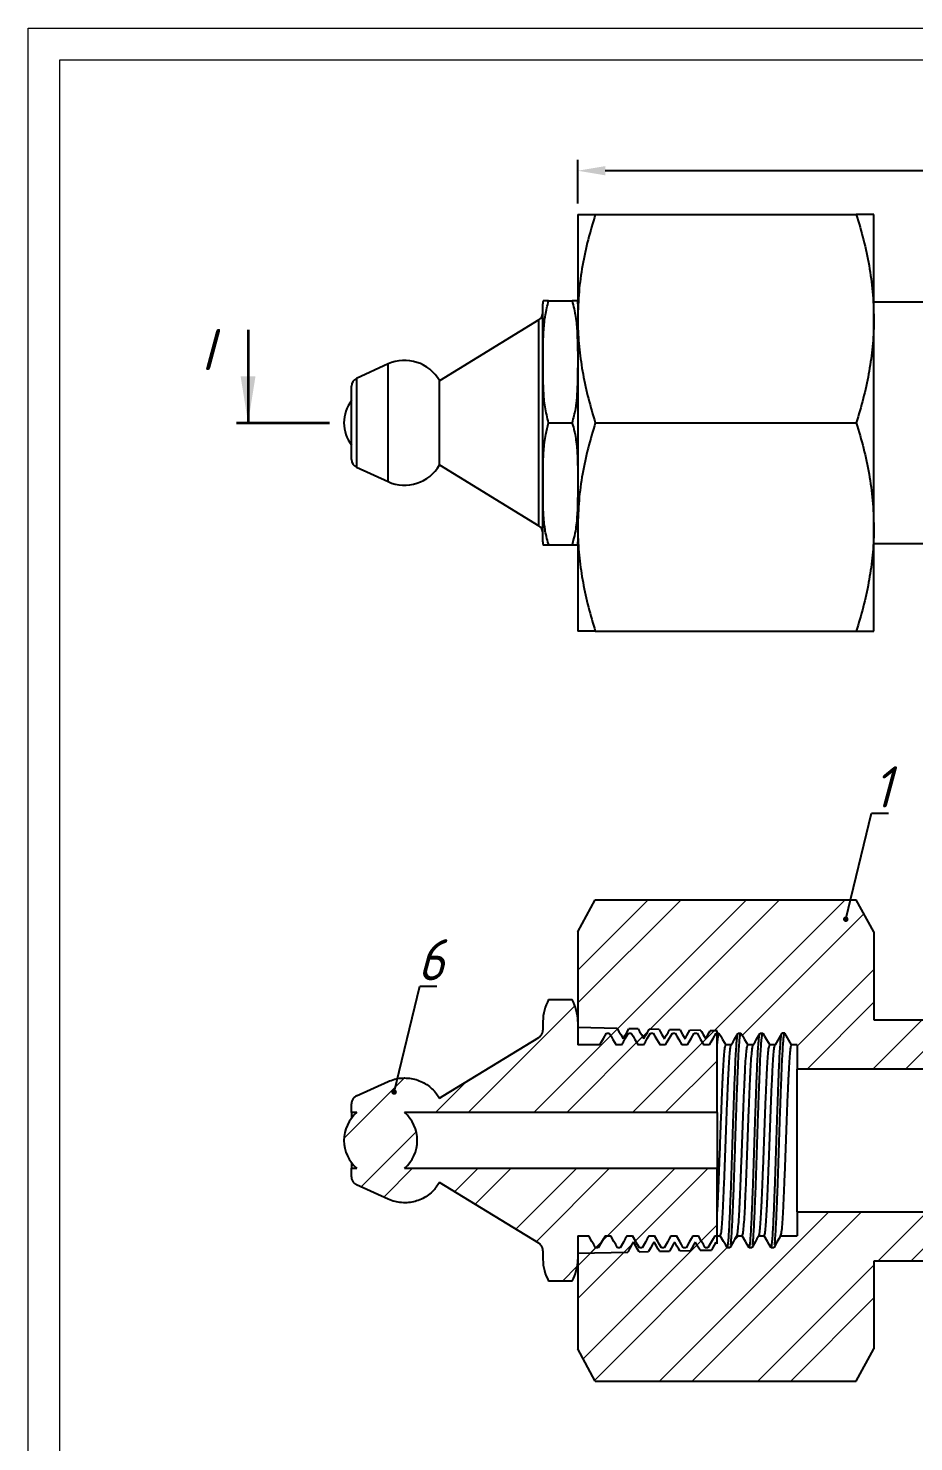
# Model space of a CAD drawing. Header units: millimetres. Extents: x 1276 to 1839, y 649 to 1061.
# Drawn here: x 1692.9 to 1733.3, y 692.6 to 757 of the extents above; entities that cross this region are included whole.
import ezdxf

# ---------------------------------------------------------------- set-up
doc = ezdxf.new("R2010")
doc.units = ezdxf.units.MM
doc.linetypes.add('PHANTOM', pattern=[12.7, 6.35, -1.27, 1.27, -1.27, 1.27, -1.27])
doc.linetypes.add('SLD-Solid', pattern=[0])
doc.styles.add('GENISO', font='geniso.shx', dxfattribs={"oblique": 15})
doc.dimstyles.new('Scale', dxfattribs={"dimscale": 0.5, "dimtxt": 2.5, "dimasz": 2.5, "dimexe": 1, "dimexo": 1, "dimgap": 0.2, "dimtad": 1, "dimdec": 1, "dimzin": 0, "dimtxsty": 'GENISO', "dimcen": 2.5, "dimclrd": 1, "dimclre": 1, "dimclrt": 7, "dimadec": 0, "dimazin": 0, "dimtfac": 1, "dimtdec": 1, "dimtmove": 0, "dimatfit": 3, "dimfxl": 1, "dimtzin": 0, "dimlwd": -1, "dimlwe": -1, "dimarcsym": 0})
pattern_1 = [(45, (1694.0508, 654.2832), (-2.24506, 2.24506), []), (45, (1695.5475, 654.2832), (-2.24506, 2.24506), [])]

# ---------------------------------------------------------------- blocks, each defined once
blk = doc.blocks.new('*D17')
at = {"color": 1, "transparency": 16777216}
for p, q in [((1717.955, 749.05), (1717.955, 751.039)), ((1769.005, 750.539), (1719.205, 750.539)), ((1770.255, 746.95), (1770.255, 751.039))]:
    blk.add_line(p, q, dxfattribs=at)
for points in [[(1719.205, 750.748), (1719.205, 750.331), (1717.955, 750.539)], [(1769.005, 750.748), (1769.005, 750.331), (1770.255, 750.539)]]:
    blk.add_solid(points, dxfattribs=at)
at = {"layer": 'Defpoints', "color": 0, "transparency": 16777216}
for p in [(1717.955, 750.539), (1717.955, 748.55), (1770.255, 746.45)]:
    blk.add_point(p, dxfattribs=at)
at = {"color": 7, "transparency": 16777216, "insert": (1744.105, 751.358), "char_height": 1.25, "attachment_point": 5, "style": 'GENISO'}
blk.add_mtext('52,3', dxfattribs=at)

msp = doc.modelspace()

# ---------------------------------------------------------------- hatches: boundary and pattern name
at = {"linetype": 'Continuous', "lineweight": 18}
h = msp.add_hatch(dxfattribs=at)
h.set_pattern_fill('ANSI32', color=256, scale=0.333333, style=0)
h.set_pattern_definition(pattern_1)
h.paths.add_polyline_path([(1717.955, 715.85), (1717.955, 710.7), (1718.955, 710.7), (1719.267, 711.241), (1719.392, 711.241), (1719.705, 710.7), (1719.955, 710.7), (1720.267, 711.241), (1720.392, 711.241), (1720.705, 710.7), (1720.955, 710.7), (1721.267, 711.241), (1721.392, 711.241), (1721.705, 710.7), (1721.955, 710.7), (1722.267, 711.241), (1722.392, 711.241), (1722.705, 710.7), (1722.955, 710.7), (1723.267, 711.241), (1723.392, 711.241), (1723.705, 710.7), (1723.955, 710.7), (1724.267, 711.241), (1724.392, 711.241), (1724.705, 710.7), (1724.955, 710.7), (1725.267, 711.241), (1725.392, 711.241), (1725.705, 710.7), (1725.955, 710.7), (1726.267, 711.241), (1726.392, 711.241), (1726.705, 710.7), (1726.955, 710.7), (1727.267, 711.241), (1727.392, 711.241), (1727.705, 710.7), (1727.955, 710.7), (1727.955, 709.6), (1750.455, 709.6), (1750.455, 710.35), (1758.486, 710.35), (1759.955, 711.566), (1759.955, 711.85), (1759.33, 711.85), (1758.939, 712.526), (1758.783, 712.526), (1758.392, 711.85), (1758.08, 711.85), (1757.689, 712.526), (1757.533, 712.526), (1757.142, 711.85), (1756.83, 711.85), (1756.439, 712.526), (1756.283, 712.526), (1755.892, 711.85), (1755.58, 711.85), (1755.189, 712.526), (1755.033, 712.526), (1754.642, 711.85), (1754.33, 711.85), (1753.939, 712.526), (1753.783, 712.526), (1753.392, 711.85), (1753.08, 711.85), (1752.689, 712.526), (1752.533, 712.526), (1752.142, 711.85), (1751.83, 711.85), (1751.439, 712.526), (1751.283, 712.526), (1750.892, 711.85), (1750.58, 711.85), (1750.189, 712.526), (1750.033, 712.526), (1749.642, 711.85), (1749.33, 711.85), (1748.939, 712.526), (1748.783, 712.526), (1748.392, 711.85), (1748.08, 711.85), (1747.689, 712.526), (1747.533, 712.526), (1747.142, 711.85), (1746.83, 711.85), (1746.439, 712.526), (1746.283, 712.526), (1745.892, 711.85), (1745.58, 711.85), (1745.189, 712.526), (1745.033, 712.526), (1744.642, 711.85), (1744.33, 711.85), (1743.939, 712.526), (1743.783, 712.526), (1743.392, 711.85), (1743.08, 711.85), (1742.689, 712.526), (1742.533, 712.526), (1742.142, 711.85), (1741.83, 711.85), (1741.439, 712.526), (1741.283, 712.526), (1740.892, 711.85), (1740.58, 711.85), (1740.189, 712.526), (1740.033, 712.526), (1739.642, 711.85), (1739.33, 711.85), (1738.939, 712.526), (1738.783, 712.526), (1738.392, 711.85), (1738.08, 711.85), (1737.689, 712.526), (1737.533, 712.526), (1737.142, 711.85), (1736.83, 711.85), (1736.439, 712.526), (1736.283, 712.526), (1735.892, 711.85), (1735.58, 711.85), (1735.189, 712.526), (1735.033, 712.526), (1734.642, 711.85), (1731.455, 711.85), (1731.455, 715.85), (1730.655, 717.319), (1718.755, 717.319)], flags=0)
h = msp.add_hatch(dxfattribs=at)
h.set_pattern_fill('ANSI32', color=256, scale=0.333333, style=0)
h.set_pattern_definition(pattern_1)
edge = h.paths.add_edge_path(flags=0)
edge.add_line((1716.367, 701.32), (1716.367, 700.925))
edge.add_arc((1718.387, 700.925), 2.02, 180, 209.3904)
edge.add_line((1716.627, 699.934), (1717.695, 699.934))
edge.add_arc((1715.935, 700.925), 2.02, 330.6096, 360)
edge.add_line((1717.955, 700.925), (1717.955, 701.206))
edge.add_line((1717.955, 701.206), (1720.232, 701.261))
edge.add_spline(control_points=[(1720.232, 701.261), (1720.265, 701.317), (1720.298, 701.374), (1720.33, 701.431), (1720.358, 701.478), (1720.385, 701.525), (1720.412, 701.573), (1720.44, 701.62), (1720.467, 701.667), (1720.494, 701.715)], knot_values=[0.000025, 0.000025, 0.000025, 0.000025, 0.000221, 0.000221, 0.000221, 0.000385, 0.000385, 0.000385, 0.000549, 0.000549, 0.000549, 0.000549], weights=[1, 1, 1, 1, 1, 1, 1, 1, 1, 1], degree=3, periodic=0)
edge.add_spline(control_points=[(1720.494, 701.715), (1720.529, 701.655), (1720.563, 701.596), (1720.597, 701.536), (1720.625, 701.489), (1720.652, 701.441), (1720.679, 701.394), (1720.702, 701.354), (1720.726, 701.313), (1720.749, 701.273)], knot_values=[0, 0, 0, 0, 0.000206, 0.000206, 0.000206, 0.00037, 0.00037, 0.00037, 0.00051, 0.00051, 0.00051, 0.00051], weights=[1, 1, 1, 1, 1, 1, 1, 1, 1, 1], degree=3, periodic=0)
edge.add_line((1720.749, 701.273), (1721.186, 701.284))
edge.add_spline(control_points=[(1721.186, 701.284), (1721.214, 701.333), (1721.243, 701.382), (1721.271, 701.431), (1721.298, 701.478), (1721.326, 701.525), (1721.353, 701.573), (1721.38, 701.62), (1721.408, 701.667), (1721.435, 701.715)], knot_values=[0.000051, 0.000051, 0.000051, 0.000051, 0.000221, 0.000221, 0.000221, 0.000385, 0.000385, 0.000385, 0.000549, 0.000549, 0.000549, 0.000549], weights=[1, 1, 1, 1, 1, 1, 1, 1, 1, 1], degree=3, periodic=0)
edge.add_spline(control_points=[(1721.435, 701.715), (1721.469, 701.655), (1721.504, 701.596), (1721.538, 701.536), (1721.565, 701.489), (1721.593, 701.441), (1721.62, 701.394), (1721.639, 701.361), (1721.658, 701.328), (1721.677, 701.295)], knot_values=[0, 0, 0, 0, 0.000206, 0.000206, 0.000206, 0.00037, 0.00037, 0.00037, 0.000484, 0.000484, 0.000484, 0.000484], weights=[1, 1, 1, 1, 1, 1, 1, 1, 1, 1], degree=3, periodic=0)
edge.add_line((1721.677, 701.295), (1722.14, 701.306))
edge.add_spline(control_points=[(1722.14, 701.306), (1722.164, 701.348), (1722.188, 701.389), (1722.212, 701.431), (1722.239, 701.478), (1722.266, 701.525), (1722.294, 701.573), (1722.321, 701.62), (1722.348, 701.667), (1722.376, 701.715)], knot_values=[0.000078, 0.000078, 0.000078, 0.000078, 0.000221, 0.000221, 0.000221, 0.000385, 0.000385, 0.000385, 0.000549, 0.000549, 0.000549, 0.000549], weights=[1, 1, 1, 1, 1, 1, 1, 1, 1, 1], degree=3, periodic=0)
edge.add_spline(control_points=[(1722.376, 701.715), (1722.41, 701.655), (1722.444, 701.596), (1722.479, 701.536), (1722.506, 701.489), (1722.533, 701.441), (1722.561, 701.394), (1722.575, 701.368), (1722.59, 701.343), (1722.605, 701.317)], knot_values=[0, 0, 0, 0, 0.000206, 0.000206, 0.000206, 0.00037, 0.00037, 0.00037, 0.000458, 0.000458, 0.000458, 0.000458], weights=[1, 1, 1, 1, 1, 1, 1, 1, 1, 1], degree=3, periodic=0)
edge.add_line((1722.605, 701.317), (1723.094, 701.329))
edge.add_spline(control_points=[(1723.094, 701.329), (1723.113, 701.363), (1723.133, 701.397), (1723.152, 701.431), (1723.18, 701.478), (1723.207, 701.525), (1723.234, 701.573), (1723.262, 701.62), (1723.289, 701.667), (1723.316, 701.715)], knot_values=[0.000104, 0.000104, 0.000104, 0.000104, 0.000221, 0.000221, 0.000221, 0.000385, 0.000385, 0.000385, 0.000549, 0.000549, 0.000549, 0.000549], weights=[1, 1, 1, 1, 1, 1, 1, 1, 1, 1], degree=3, periodic=0)
edge.add_spline(control_points=[(1723.316, 701.715), (1723.351, 701.655), (1723.385, 701.596), (1723.419, 701.536), (1723.447, 701.489), (1723.474, 701.441), (1723.501, 701.394), (1723.512, 701.376), (1723.522, 701.358), (1723.533, 701.34)], knot_values=[0, 0, 0, 0, 0.000206, 0.000206, 0.000206, 0.00037, 0.00037, 0.00037, 0.000433, 0.000433, 0.000433, 0.000433], weights=[1, 1, 1, 1, 1, 1, 1, 1, 1, 1], degree=3, periodic=0)
edge.add_line((1723.533, 701.34), (1724.048, 701.352))
edge.add_spline(control_points=[(1724.048, 701.352), (1724.063, 701.378), (1724.078, 701.404), (1724.093, 701.431), (1724.121, 701.478), (1724.148, 701.525), (1724.175, 701.573), (1724.202, 701.62), (1724.23, 701.667), (1724.257, 701.715)], knot_values=[0.00013, 0.00013, 0.00013, 0.00013, 0.000221, 0.000221, 0.000221, 0.000385, 0.000385, 0.000385, 0.000549, 0.000549, 0.000549, 0.000549], weights=[1, 1, 1, 1, 1, 1, 1, 1, 1, 1], degree=3, periodic=0)
edge.add_spline(control_points=[(1724.257, 701.715), (1724.273, 701.687), (1724.289, 701.66), (1724.305, 701.632)], knot_values=[0, 0, 0, 0, 0.000095, 0.000095, 0.000095, 0.000095], weights=[1, 1, 1, 1], degree=3, periodic=0)
edge.add_line((1724.305, 701.632), (1724.305, 705.081))
edge.add_line((1724.305, 705.081), (1710.057, 705.081))
edge.add_arc((1708.967, 706.35), 1.672, 310.6615, 409.30931)
edge.add_line((1710.057, 707.618), (1724.305, 707.618))
edge.add_line((1724.305, 707.618), (1724.305, 711.341))
edge.add_line((1724.305, 711.341), (1723.997, 711.349))
edge.add_spline(control_points=[(1723.997, 711.349), (1723.982, 711.322), (1723.966, 711.295), (1723.951, 711.268), (1723.923, 711.221), (1723.896, 711.174), (1723.869, 711.126), (1723.841, 711.079), (1723.814, 711.032), (1723.787, 710.984)], knot_values=[0.000113, 0.000113, 0.000113, 0.000113, 0.000206, 0.000206, 0.000206, 0.00037, 0.00037, 0.00037, 0.000534, 0.000534, 0.000534, 0.000534], weights=[1, 1, 1, 1, 1, 1, 1, 1, 1, 1], degree=3, periodic=0)
edge.add_spline(control_points=[(1723.787, 710.984), (1723.75, 711.048), (1723.713, 711.112), (1723.676, 711.176), (1723.649, 711.223), (1723.622, 711.27), (1723.594, 711.318), (1723.586, 711.332), (1723.578, 711.345), (1723.571, 711.359)], knot_values=[0, 0, 0, 0, 0.000221, 0.000221, 0.000221, 0.000385, 0.000385, 0.000385, 0.000432, 0.000432, 0.000432, 0.000432], weights=[1, 1, 1, 1, 1, 1, 1, 1, 1, 1], degree=3, periodic=0)
edge.add_line((1723.571, 711.359), (1723.069, 711.371))
edge.add_spline(control_points=[(1723.069, 711.371), (1723.049, 711.337), (1723.03, 711.303), (1723.01, 711.268), (1722.983, 711.221), (1722.955, 711.174), (1722.928, 711.126), (1722.901, 711.079), (1722.873, 711.032), (1722.846, 710.984)], knot_values=[0.000088, 0.000088, 0.000088, 0.000088, 0.000206, 0.000206, 0.000206, 0.00037, 0.00037, 0.00037, 0.000534, 0.000534, 0.000534, 0.000534], weights=[1, 1, 1, 1, 1, 1, 1, 1, 1, 1], degree=3, periodic=0)
edge.add_spline(control_points=[(1722.846, 710.984), (1722.809, 711.048), (1722.772, 711.112), (1722.735, 711.176), (1722.708, 711.223), (1722.681, 711.27), (1722.653, 711.318), (1722.641, 711.339), (1722.629, 711.36), (1722.617, 711.382)], knot_values=[0, 0, 0, 0, 0.000221, 0.000221, 0.000221, 0.000385, 0.000385, 0.000385, 0.000459, 0.000459, 0.000459, 0.000459], weights=[1, 1, 1, 1, 1, 1, 1, 1, 1, 1], degree=3, periodic=0)
edge.add_line((1722.617, 711.382), (1722.141, 711.393))
edge.add_spline(control_points=[(1722.141, 711.393), (1722.117, 711.352), (1722.093, 711.31), (1722.069, 711.268), (1722.042, 711.221), (1722.015, 711.174), (1721.987, 711.126), (1721.96, 711.079), (1721.933, 711.032), (1721.905, 710.984)], knot_values=[0.000062, 0.000062, 0.000062, 0.000062, 0.000206, 0.000206, 0.000206, 0.00037, 0.00037, 0.00037, 0.000534, 0.000534, 0.000534, 0.000534], weights=[1, 1, 1, 1, 1, 1, 1, 1, 1, 1], degree=3, periodic=0)
edge.add_spline(control_points=[(1721.905, 710.984), (1721.868, 711.048), (1721.832, 711.112), (1721.795, 711.176), (1721.767, 711.223), (1721.74, 711.27), (1721.713, 711.318), (1721.696, 711.347), (1721.679, 711.376), (1721.663, 711.405)], knot_values=[0, 0, 0, 0, 0.000221, 0.000221, 0.000221, 0.000385, 0.000385, 0.000385, 0.000485, 0.000485, 0.000485, 0.000485], weights=[1, 1, 1, 1, 1, 1, 1, 1, 1, 1], degree=3, periodic=0)
edge.add_line((1721.663, 711.405), (1721.213, 711.415))
edge.add_spline(control_points=[(1721.213, 711.415), (1721.185, 711.366), (1721.157, 711.317), (1721.128, 711.268), (1721.101, 711.221), (1721.074, 711.174), (1721.046, 711.126), (1721.019, 711.079), (1720.992, 711.032), (1720.965, 710.984)], knot_values=[0.000036, 0.000036, 0.000036, 0.000036, 0.000206, 0.000206, 0.000206, 0.00037, 0.00037, 0.00037, 0.000534, 0.000534, 0.000534, 0.000534], weights=[1, 1, 1, 1, 1, 1, 1, 1, 1, 1], degree=3, periodic=0)
edge.add_spline(control_points=[(1720.965, 710.984), (1720.928, 711.048), (1720.891, 711.112), (1720.854, 711.176), (1720.827, 711.223), (1720.799, 711.27), (1720.772, 711.318), (1720.751, 711.354), (1720.73, 711.391), (1720.709, 711.427)], knot_values=[0, 0, 0, 0, 0.000221, 0.000221, 0.000221, 0.000385, 0.000385, 0.000385, 0.000511, 0.000511, 0.000511, 0.000511], weights=[1, 1, 1, 1, 1, 1, 1, 1, 1, 1], degree=3, periodic=0)
edge.add_line((1720.709, 711.427), (1720.285, 711.437))
edge.add_spline(control_points=[(1720.285, 711.437), (1720.253, 711.381), (1720.22, 711.325), (1720.188, 711.268), (1720.16, 711.221), (1720.133, 711.174), (1720.106, 711.126), (1720.078, 711.079), (1720.051, 711.032), (1720.024, 710.984)], knot_values=[0.000011, 0.000011, 0.000011, 0.000011, 0.000206, 0.000206, 0.000206, 0.00037, 0.00037, 0.00037, 0.000534, 0.000534, 0.000534, 0.000534], weights=[1, 1, 1, 1, 1, 1, 1, 1, 1, 1], degree=3, periodic=0)
edge.add_spline(control_points=[(1720.024, 710.984), (1719.987, 711.048), (1719.95, 711.112), (1719.913, 711.176), (1719.886, 711.223), (1719.859, 711.27), (1719.831, 711.318), (1719.806, 711.362), (1719.78, 711.406), (1719.755, 711.45)], knot_values=[0, 0, 0, 0, 0.000221, 0.000221, 0.000221, 0.000385, 0.000385, 0.000385, 0.000538, 0.000538, 0.000538, 0.000538], weights=[1, 1, 1, 1, 1, 1, 1, 1, 1, 1], degree=3, periodic=0)
edge.add_line((1719.755, 711.45), (1717.955, 711.493))
edge.add_line((1717.955, 711.493), (1717.955, 711.774))
edge.add_arc((1715.935, 711.774), 2.02, 0, 29.3904)
edge.add_line((1717.695, 712.766), (1716.627, 712.766))
edge.add_arc((1718.387, 711.774), 2.02, 150.6096, 180)
edge.add_line((1716.367, 711.774), (1716.367, 711.379))
edge.add_spline(control_points=[(1716.367, 711.379), (1716.367, 711.378), (1716.367, 711.377), (1716.367, 711.375), (1716.367, 711.331), (1716.359, 711.286), (1716.343, 711.244), (1716.328, 711.202), (1716.306, 711.163), (1716.278, 711.128), (1716.25, 711.094), (1716.215, 711.064), (1716.177, 711.041)], knot_values=[0.000403, 0.000403, 0.000403, 0.000403, 0.000407, 0.000407, 0.000407, 0.00054, 0.00054, 0.00054, 0.000673, 0.000673, 0.000673, 0.000806, 0.000806, 0.000806, 0.000806], weights=[1, 1, 1, 1, 1, 1, 1, 1, 1, 1, 1, 1, 1], degree=3, periodic=0)
edge.add_spline(control_points=[(1716.177, 711.041), (1714.722, 710.151), (1713.268, 709.261), (1711.813, 708.372), (1711.757, 708.338), (1711.702, 708.304), (1711.646, 708.27)], knot_values=[0.009861, 0.009861, 0.009861, 0.009861, 0.014977, 0.014977, 0.014977, 0.015173, 0.015173, 0.015173, 0.015173], weights=[1, 1, 1, 1, 1, 1, 1], degree=3, periodic=0)
edge.add_spline(control_points=[(1711.646, 708.27), (1711.606, 708.34), (1711.562, 708.407), (1711.514, 708.471), (1711.39, 708.634), (1711.237, 708.777), (1711.067, 708.89), (1710.897, 709.003), (1710.705, 709.088), (1710.507, 709.138), (1710.309, 709.188), (1710.1, 709.204), (1709.896, 709.186), (1709.693, 709.167), (1709.49, 709.114), (1709.305, 709.029)], knot_values=[0, 0, 0, 0, 0.000241, 0.000241, 0.000241, 0.000861, 0.000861, 0.000861, 0.001481, 0.001481, 0.001481, 0.002101, 0.002101, 0.002101, 0.00272, 0.00272, 0.00272, 0.00272], weights=[1, 1, 1, 1, 1, 1, 1, 1, 1, 1, 1, 1, 1, 1, 1, 1], degree=3, periodic=0)
edge.add_spline(control_points=[(1709.305, 709.029), (1708.826, 708.811), (1708.347, 708.594), (1707.868, 708.376)], knot_values=[0.005086, 0.005086, 0.005086, 0.005086, 0.006664, 0.006664, 0.006664, 0.006664], weights=[1, 1, 1, 1], degree=3, periodic=0)
edge.add_spline(control_points=[(1707.868, 708.376), (1707.828, 708.357), (1707.79, 708.332), (1707.758, 708.301), (1707.726, 708.27), (1707.699, 708.234), (1707.679, 708.194), (1707.659, 708.154), (1707.645, 708.111), (1707.639, 708.067), (1707.637, 708.049), (1707.636, 708.032), (1707.636, 708.014)], knot_values=[0, 0, 0, 0, 0.000133, 0.000133, 0.000133, 0.000267, 0.000267, 0.000267, 0.0004, 0.0004, 0.0004, 0.000452, 0.000452, 0.000452, 0.000452], weights=[1, 1, 1, 1, 1, 1, 1, 1, 1, 1, 1, 1, 1], degree=3, periodic=0)
edge.add_line((1707.636, 708.014), (1707.636, 707.618))
edge.add_line((1707.636, 707.618), (1707.877, 707.618))
edge.add_arc((1708.967, 706.35), 1.672, 130.69069, 229.3385)
edge.add_line((1707.878, 705.081), (1707.636, 705.081))
edge.add_line((1707.636, 705.081), (1707.636, 704.684))
edge.add_spline(control_points=[(1707.636, 704.684), (1707.636, 704.657), (1707.639, 704.63), (1707.644, 704.604), (1707.653, 704.56), (1707.67, 704.518), (1707.693, 704.48), (1707.716, 704.441), (1707.746, 704.407), (1707.78, 704.379), (1707.807, 704.356), (1707.837, 704.338), (1707.868, 704.323)], knot_values=[0.000452, 0.000452, 0.000452, 0.000452, 0.000533, 0.000533, 0.000533, 0.000666, 0.000666, 0.000666, 0.0008, 0.0008, 0.0008, 0.000903, 0.000903, 0.000903, 0.000903], weights=[1, 1, 1, 1, 1, 1, 1, 1, 1, 1, 1, 1, 1], degree=3, periodic=0)
edge.add_spline(control_points=[(1707.868, 704.323), (1708.347, 704.105), (1708.826, 703.888), (1709.305, 703.67)], knot_values=[0.016486, 0.016486, 0.016486, 0.016486, 0.018077, 0.018077, 0.018077, 0.018077], weights=[1, 1, 1, 1], degree=3, periodic=0)
edge.add_spline(control_points=[(1709.305, 703.67), (1709.406, 703.623), (1709.513, 703.586), (1709.621, 703.559), (1709.819, 703.51), (1710.029, 703.495), (1710.232, 703.514), (1710.435, 703.533), (1710.638, 703.588), (1710.823, 703.673), (1711.009, 703.759), (1711.182, 703.877), (1711.329, 704.019), (1711.453, 704.139), (1711.561, 704.279), (1711.646, 704.429)], knot_values=[0, 0, 0, 0, 0.000336, 0.000336, 0.000336, 0.000954, 0.000954, 0.000954, 0.001573, 0.001573, 0.001573, 0.002191, 0.002191, 0.002191, 0.002713, 0.002713, 0.002713, 0.002713], weights=[1, 1, 1, 1, 1, 1, 1, 1, 1, 1, 1, 1, 1, 1, 1, 1], degree=3, periodic=0)
edge.add_spline(control_points=[(1711.646, 704.429), (1712.285, 704.039), (1712.923, 703.648), (1713.562, 703.258), (1714.433, 702.725), (1715.305, 702.191), (1716.177, 701.658)], knot_values=[0.022513, 0.022513, 0.022513, 0.022513, 0.024745, 0.024745, 0.024745, 0.027794, 0.027794, 0.027794, 0.027794], weights=[1, 1, 1, 1, 1, 1, 1], degree=3, periodic=0)
edge.add_spline(control_points=[(1716.177, 701.658), (1716.218, 701.634), (1716.254, 701.601), (1716.283, 701.564), (1716.31, 701.529), (1716.332, 701.489), (1716.346, 701.447), (1716.36, 701.406), (1716.367, 701.363), (1716.367, 701.32)], knot_values=[0, 0, 0, 0, 0.000141, 0.000141, 0.000141, 0.000274, 0.000274, 0.000274, 0.000403, 0.000403, 0.000403, 0.000403], weights=[1, 1, 1, 1, 1, 1, 1, 1, 1, 1], degree=3, periodic=0)
h = msp.add_hatch(dxfattribs=at)
h.set_pattern_fill('ANSI32', color=256, scale=0.333333, style=0)
h.set_pattern_definition(pattern_1)
h.paths.add_polyline_path([(1734.408, 700.173), (1734.564, 700.173), (1734.955, 700.85), (1735.267, 700.85), (1735.658, 700.173), (1735.814, 700.173), (1736.205, 700.85), (1736.517, 700.85), (1736.908, 700.173), (1737.064, 700.173), (1737.455, 700.85), (1737.767, 700.85), (1738.158, 700.173), (1738.314, 700.173), (1738.705, 700.85), (1739.017, 700.85), (1739.408, 700.173), (1739.564, 700.173), (1739.955, 700.85), (1740.267, 700.85), (1740.658, 700.173), (1740.814, 700.173), (1741.205, 700.85), (1741.517, 700.85), (1741.908, 700.173), (1742.064, 700.173), (1742.455, 700.85), (1742.767, 700.85), (1743.158, 700.173), (1743.314, 700.173), (1743.705, 700.85), (1744.017, 700.85), (1744.408, 700.173), (1744.564, 700.173), (1744.955, 700.85), (1745.267, 700.85), (1745.658, 700.173), (1745.814, 700.173), (1746.205, 700.85), (1746.517, 700.85), (1746.908, 700.173), (1747.064, 700.173), (1747.455, 700.85), (1747.767, 700.85), (1748.158, 700.173), (1748.314, 700.173), (1748.705, 700.85), (1749.017, 700.85), (1749.408, 700.173), (1749.564, 700.173), (1749.955, 700.85), (1750.267, 700.85), (1750.658, 700.173), (1750.814, 700.173), (1751.205, 700.85), (1751.517, 700.85), (1751.908, 700.173), (1752.064, 700.173), (1752.455, 700.85), (1752.767, 700.85), (1753.158, 700.173), (1753.314, 700.173), (1753.705, 700.85), (1754.017, 700.85), (1754.408, 700.173), (1754.564, 700.173), (1754.955, 700.85), (1755.267, 700.85), (1755.658, 700.173), (1755.814, 700.173), (1756.205, 700.85), (1756.517, 700.85), (1756.908, 700.173), (1757.064, 700.173), (1757.455, 700.85), (1757.767, 700.85), (1758.158, 700.173), (1758.314, 700.173), (1758.705, 700.85), (1759.955, 700.85), (1759.955, 701.133), (1758.486, 702.35), (1750.455, 702.35), (1750.455, 703.1), (1727.955, 703.1), (1727.955, 702), (1727.205, 702), (1726.892, 701.458), (1726.767, 701.458), (1726.455, 702), (1726.205, 702), (1725.892, 701.458), (1725.767, 701.458), (1725.455, 702), (1725.205, 702), (1724.892, 701.458), (1724.767, 701.458), (1724.455, 702), (1724.205, 702), (1723.892, 701.458), (1723.767, 701.458), (1723.455, 702), (1723.205, 702), (1722.892, 701.458), (1722.767, 701.458), (1722.455, 702), (1722.205, 702), (1721.892, 701.458), (1721.767, 701.458), (1721.455, 702), (1721.205, 702), (1720.892, 701.458), (1720.767, 701.458), (1720.455, 702), (1720.205, 702), (1719.892, 701.458), (1719.767, 701.458), (1719.455, 702), (1719.205, 702), (1718.892, 701.458), (1718.767, 701.458), (1718.455, 702), (1717.955, 702), (1717.955, 696.85), (1718.755, 695.38), (1730.655, 695.38), (1731.455, 696.85), (1731.455, 700.85), (1734.017, 700.85)], flags=0)

# ---------------------------------------------------------------- linework, layer by layer
at = {"linetype": 'Continuous', "lineweight": 25}
for p, q in [((1717.955, 748.55), (1717.955, 743.8)), ((1718.755, 748.55), (1730.655, 748.55)), ((1731.455, 743.8), (1731.455, 748.55)), ((1716.367, 736.338), (1716.367, 744.475)), ((1716.627, 744.606), (1717.695, 744.606)), ((1734.955, 744.55), (1731.455, 744.55)), ((1716.177, 743.742), (1711.646, 740.971)), ((1716.177, 736.705), (1716.177, 743.742)), ((1717.955, 743.8), (1717.955, 734.3)), ((1731.455, 734.3), (1731.455, 743.8)), ((1709.305, 741.731), (1707.868, 741.077)), ((1709.305, 737.711), (1709.305, 741.731)), ((1707.868, 741.077), (1707.868, 738.038)), ((1711.646, 738.09), (1711.646, 740.971)), ((1707.636, 737.386), (1707.636, 740.716)), ((1716.627, 739.05), (1717.695, 739.05)), ((1718.755, 739.05), (1730.655, 739.05)), ((1707.868, 738.038), (1707.868, 737.024)), ((1709.305, 736.371), (1709.305, 737.711)), ((1711.646, 737.13), (1711.646, 738.09)), ((1707.868, 737.024), (1709.305, 736.371)), ((1711.646, 737.13), (1716.177, 734.359)), ((1716.177, 734.359), (1716.177, 736.705)), ((1716.367, 733.626), (1716.367, 736.338)), ((1717.955, 734.3), (1717.955, 729.55)), ((1731.455, 729.55), (1731.455, 734.3)), ((1716.627, 733.494), (1717.695, 733.494)), ((1731.455, 733.55), (1734.324, 733.55)), ((1718.755, 729.55), (1730.655, 729.55)), ((1717.955, 715.85), (1718.755, 717.319)), ((1718.755, 717.319), (1730.655, 717.319)), ((1731.455, 715.85), (1730.655, 717.319)), ((1717.955, 715.85), (1717.955, 710.7)), ((1731.455, 715.85), (1731.455, 711.85)), ((1716.627, 712.766), (1717.695, 712.766)), ((1731.455, 711.85), (1734.642, 711.85)), ((1716.367, 711.774), (1716.367, 711.379)), ((1717.955, 711.774), (1717.955, 711.493)), ((1719.755, 711.45), (1717.955, 711.493)), ((1719.267, 711.241), (1719.392, 711.241)), ((1720.267, 711.241), (1720.392, 711.241)), ((1720.709, 711.427), (1720.285, 711.437)), ((1721.663, 711.405), (1721.213, 711.415)), ((1721.267, 711.241), (1721.392, 711.241)), ((1722.617, 711.382), (1722.141, 711.393)), ((1722.267, 711.241), (1722.392, 711.241)), ((1723.571, 711.359), (1723.069, 711.371)), ((1723.267, 711.241), (1723.392, 711.241)), ((1724.305, 711.341), (1723.997, 711.349)), ((1724.267, 711.241), (1724.392, 711.241)), ((1724.305, 707.618), (1724.305, 711.341)), ((1725.267, 711.241), (1725.392, 711.241)), ((1726.267, 711.241), (1726.392, 711.241)), ((1727.267, 711.241), (1726.955, 710.7)), ((1727.392, 711.241), (1727.267, 711.241)), ((1727.705, 710.7), (1727.392, 711.241)), ((1718.955, 710.7), (1717.955, 710.7)), ((1719.955, 710.7), (1719.705, 710.7)), ((1720.955, 710.7), (1720.705, 710.7)), ((1721.955, 710.7), (1721.705, 710.7)), ((1722.955, 710.7), (1722.705, 710.7)), ((1723.955, 710.7), (1723.705, 710.7)), ((1724.955, 710.7), (1724.705, 710.7)), ((1725.955, 710.7), (1725.705, 710.7)), ((1726.955, 710.7), (1726.705, 710.7)), ((1727.955, 710.7), (1727.705, 710.7)), ((1727.955, 710.7), (1727.955, 709.6)), ((1750.455, 709.6), (1727.955, 709.6)), ((1727.955, 703.1), (1727.955, 709.6)), ((1707.868, 708.376), (1709.305, 709.029)), ((1707.636, 707.618), (1707.636, 708.014)), ((1707.877, 707.618), (1707.636, 707.618)), ((1707.636, 707.618), (1707.636, 707.362)), ((1724.305, 707.618), (1710.057, 707.618)), ((1724.305, 707.618), (1724.305, 705.081)), ((1707.636, 705.338), (1707.636, 705.081)), ((1707.636, 704.684), (1707.636, 705.081)), ((1707.636, 705.081), (1707.878, 705.081)), ((1710.057, 705.081), (1724.305, 705.081)), ((1724.305, 701.632), (1724.305, 705.081)), ((1709.305, 703.67), (1707.868, 704.323)), ((1727.955, 703.1), (1727.955, 702)), ((1727.955, 703.1), (1750.455, 703.1)), ((1717.955, 702), (1717.955, 696.85)), ((1717.955, 702), (1718.455, 702)), ((1719.205, 702), (1719.455, 702)), ((1720.205, 702), (1720.455, 702)), ((1721.205, 702), (1721.455, 702)), ((1722.205, 702), (1722.455, 702)), ((1723.205, 702), (1723.455, 702)), ((1724.205, 702), (1724.455, 702)), ((1724.305, 701.632), (1724.257, 701.715)), ((1725.205, 702), (1725.455, 702)), ((1726.205, 702), (1726.455, 702)), ((1727.205, 702), (1727.955, 702)), ((1716.367, 701.32), (1716.367, 700.925)), ((1717.955, 701.206), (1720.232, 701.261)), ((1717.955, 701.206), (1717.955, 700.925)), ((1718.892, 701.458), (1718.767, 701.458)), ((1719.892, 701.458), (1719.767, 701.458)), ((1720.749, 701.273), (1721.186, 701.284)), ((1720.892, 701.458), (1720.767, 701.458)), ((1721.677, 701.295), (1722.14, 701.306)), ((1721.892, 701.458), (1721.767, 701.458)), ((1722.605, 701.317), (1723.094, 701.329)), ((1722.892, 701.458), (1722.767, 701.458)), ((1723.533, 701.34), (1724.048, 701.352)), ((1723.892, 701.458), (1723.767, 701.458)), ((1724.892, 701.458), (1724.767, 701.458)), ((1725.892, 701.458), (1725.767, 701.458)), ((1726.892, 701.458), (1726.767, 701.458)), ((1734.017, 700.85), (1731.455, 700.85)), ((1731.455, 700.85), (1731.455, 696.85)), ((1717.695, 699.934), (1716.627, 699.934)), ((1718.755, 695.38), (1717.955, 696.85)), ((1730.655, 695.38), (1731.455, 696.85)), ((1718.755, 695.38), (1730.655, 695.38))]:
    msp.add_line(p, q, dxfattribs=at)
at = {"linetype": 'Continuous', "lineweight": 35}
msp.add_line((1702.921, 743.284), (1702.921, 739.05), dxfattribs=at)
at = {"linetype": 'PHANTOM', "lineweight": 35}
msp.add_line((1702.392, 739.05), (1706.627, 739.05), dxfattribs=at)
at = {"linetype": 'SLD-Solid', "lineweight": 15}
for points in [[(1692.898, 757.031), (1839.363, 757.031), (1839.363, 654.721), (1692.898, 654.721)], [(1694.334, 755.595), (1837.927, 755.595), (1837.927, 656.157), (1694.334, 656.157)]]:
    msp.add_lwpolyline(points, close=True, dxfattribs=at)
at = {"linetype": 'Continuous', "lineweight": 25, "flags": 128}
for points in [[(1718.955, 710.7), (1719.038, 710.843), (1719.121, 710.987), (1719.267, 711.241)], [(1719.392, 711.241), (1719.475, 711.097), (1719.558, 710.953), (1719.705, 710.7)], [(1719.755, 711.45), (1719.831, 711.318), (1719.913, 711.176), (1720.024, 710.984)], [(1719.955, 710.7), (1720.038, 710.843), (1720.121, 710.987), (1720.267, 711.241)], [(1720.024, 710.984), (1720.106, 711.126), (1720.188, 711.268), (1720.285, 711.437)], [(1720.392, 711.241), (1720.475, 711.097), (1720.558, 710.953), (1720.705, 710.7)], [(1720.709, 711.427), (1720.772, 711.318), (1720.854, 711.176), (1720.965, 710.984)], [(1720.955, 710.7), (1721.038, 710.843), (1721.121, 710.987), (1721.267, 711.241)], [(1720.965, 710.984), (1721.046, 711.126), (1721.128, 711.268), (1721.213, 711.415)], [(1721.392, 711.241), (1721.475, 711.097), (1721.558, 710.953), (1721.705, 710.7)], [(1721.663, 711.405), (1721.713, 711.318), (1721.795, 711.176), (1721.905, 710.984)], [(1721.905, 710.984), (1721.987, 711.126), (1722.069, 711.268), (1722.141, 711.393)], [(1721.955, 710.7), (1722.038, 710.843), (1722.121, 710.987), (1722.267, 711.241)], [(1722.392, 711.241), (1722.475, 711.097), (1722.558, 710.953), (1722.705, 710.7)], [(1722.617, 711.382), (1722.653, 711.318), (1722.735, 711.176), (1722.846, 710.984)], [(1722.846, 710.984), (1722.928, 711.126), (1723.01, 711.268), (1723.069, 711.371)], [(1722.955, 710.7), (1723.038, 710.843), (1723.121, 710.987), (1723.267, 711.241)], [(1723.392, 711.241), (1723.475, 711.097), (1723.558, 710.953), (1723.705, 710.7)], [(1723.571, 711.359), (1723.594, 711.318), (1723.676, 711.176), (1723.787, 710.984)], [(1723.787, 710.984), (1723.869, 711.126), (1723.951, 711.268), (1723.997, 711.349)], [(1723.955, 710.7), (1724.038, 710.843), (1724.121, 710.987), (1724.267, 711.241)], [(1724.392, 711.241), (1724.475, 711.097), (1724.558, 710.953), (1724.705, 710.7)], [(1724.955, 710.7), (1725.038, 710.843), (1725.121, 710.987), (1725.267, 711.241)], [(1725.392, 711.241), (1725.475, 711.097), (1725.558, 710.953), (1725.705, 710.7)], [(1725.955, 710.7), (1726.038, 710.843), (1726.121, 710.987), (1726.267, 711.241)], [(1726.392, 711.241), (1726.475, 711.097), (1726.558, 710.953), (1726.705, 710.7)], [(1711.646, 708.27), (1711.813, 708.372), (1716.177, 711.041)], [(1716.177, 701.658), (1713.562, 703.258), (1711.646, 704.429)], [(1718.767, 701.458), (1718.684, 701.602), (1718.601, 701.746), (1718.455, 702)], [(1719.205, 702), (1719.122, 701.856), (1719.039, 701.712), (1718.892, 701.458)], [(1719.767, 701.458), (1719.684, 701.602), (1719.601, 701.746), (1719.455, 702)], [(1720.205, 702), (1720.122, 701.856), (1720.039, 701.712), (1719.892, 701.458)], [(1720.494, 701.715), (1720.412, 701.573), (1720.33, 701.431), (1720.232, 701.261)], [(1720.767, 701.458), (1720.684, 701.602), (1720.601, 701.746), (1720.455, 702)], [(1720.749, 701.273), (1720.679, 701.394), (1720.597, 701.536), (1720.494, 701.715)], [(1721.205, 702), (1721.122, 701.856), (1721.039, 701.712), (1720.892, 701.458)], [(1721.435, 701.715), (1721.353, 701.573), (1721.271, 701.431), (1721.186, 701.284)], [(1721.677, 701.295), (1721.62, 701.394), (1721.538, 701.536), (1721.435, 701.715)], [(1721.767, 701.458), (1721.684, 701.602), (1721.601, 701.746), (1721.455, 702)], [(1722.205, 702), (1722.122, 701.856), (1722.039, 701.712), (1721.892, 701.458)], [(1722.376, 701.715), (1722.294, 701.573), (1722.212, 701.431), (1722.14, 701.306)], [(1722.605, 701.317), (1722.561, 701.394), (1722.479, 701.536), (1722.376, 701.715)], [(1722.767, 701.458), (1722.684, 701.602), (1722.601, 701.746), (1722.455, 702)], [(1723.205, 702), (1723.122, 701.856), (1723.039, 701.712), (1722.892, 701.458)], [(1723.316, 701.715), (1723.234, 701.573), (1723.152, 701.431), (1723.094, 701.329)], [(1723.533, 701.34), (1723.501, 701.394), (1723.419, 701.536), (1723.316, 701.715)], [(1723.767, 701.458), (1723.684, 701.602), (1723.601, 701.746), (1723.455, 702)], [(1724.205, 702), (1724.122, 701.856), (1724.039, 701.712), (1723.892, 701.458)], [(1724.257, 701.715), (1724.175, 701.573), (1724.093, 701.431), (1724.048, 701.352)], [(1724.767, 701.458), (1724.684, 701.602), (1724.601, 701.746), (1724.455, 702)], [(1725.205, 702), (1725.122, 701.856), (1725.039, 701.712), (1724.892, 701.458)], [(1725.767, 701.458), (1725.684, 701.602), (1725.601, 701.746), (1725.455, 702)], [(1726.205, 702), (1726.122, 701.856), (1726.039, 701.712), (1725.892, 701.458)], [(1726.767, 701.458), (1726.684, 701.602), (1726.601, 701.746), (1726.455, 702)], [(1727.205, 702), (1727.122, 701.856), (1727.039, 701.712), (1726.892, 701.458)]]:
    msp.add_lwpolyline(points, dxfattribs=at)
at = {"linetype": 'Continuous', "lineweight": 25}
for centre, radius, start, end in [((1715.97, 744.081), 0.397, 301.4451, 0), ((1718.387, 744.475), 2.02, 176.25344, 180), ((1715.935, 744.475), 2.02, 0, 3.74358), ((1710.06, 740.071), 1.824, 29.59048, 114.47124), ((1708.033, 740.716), 0.397, 114.47124, 180), ((1708.967, 739.05), 1.672, 142.754, 217.246), ((1708.033, 737.386), 0.397, 180, 245.52876), ((1710.06, 738.031), 1.824, 245.52876, 330.40952), ((1715.97, 734.021), 0.397, 0, 58.5549), ((1718.387, 733.626), 2.02, 180, 183.74358), ((1715.935, 733.626), 2.02, 356.25344, 0), ((1718.387, 711.774), 2.02, 150.6096, 180), ((1715.935, 711.774), 2.02, 0, 29.3904), ((1708.967, 706.35), 1.672, 130.69069, 229.3385), ((1708.967, 706.35), 1.672, 310.6615, 49.30931), ((1718.387, 700.925), 2.02, 180, 209.3904), ((1715.935, 700.925), 2.02, 330.6096, 0)]:
    msp.add_arc(centre, radius, start, end, dxfattribs=at)
for points, knots in [([(1718.755, 748.55), (1718.64, 748.166), (1718.41, 747.395), (1718.159, 746.215), (1717.987, 745.015), (1717.966, 744.206), (1717.955, 743.8)], [0, 0, 0, 0, 0.24755, 0.495847, 0.747207, 1, 1, 1, 1]), ([(1717.955, 748.55), (1717.966, 748.55), (1717.986, 748.55), (1718.118, 748.55), (1718.283, 748.55), (1718.494, 748.55), (1718.668, 748.55), (1718.755, 748.55)], [0, 0, 0, 0, 0.260797, 0.444507, 0.628722, 0.814202, 1, 1, 1, 1]), ([(1730.655, 748.55), (1730.769, 748.166), (1730.999, 747.395), (1731.25, 746.215), (1731.422, 745.015), (1731.444, 744.206), (1731.455, 743.8)], [0, 0, 0, 0, 0.24755, 0.495847, 0.747207, 1, 1, 1, 1]), ([(1731.455, 748.55), (1731.443, 748.55), (1731.424, 748.55), (1731.292, 748.55), (1731.127, 748.55), (1730.916, 748.55), (1730.742, 748.55), (1730.655, 748.55)], [0, 0, 0, 0, 0.260797, 0.444507, 0.628722, 0.814202, 1, 1, 1, 1]), ([(1716.627, 739.05), (1716.565, 739.29), (1716.44, 739.77), (1716.373, 740.764), (1716.368, 741.944), (1716.381, 743.098), (1716.457, 743.967), (1716.571, 744.393), (1716.627, 744.606)], [0, 0, 0, 0, 0.131624, 0.263592, 0.533387, 0.765319, 0.882778, 1, 1, 1, 1]), ([(1716.627, 744.606), (1716.566, 744.606), (1716.442, 744.606), (1716.376, 744.606), (1716.375, 744.606), (1716.375, 744.606)], [0, 0, 0, 0, 0.261532, 0.527184, 1, 1, 1, 1]), ([(1717.695, 744.606), (1717.756, 744.368), (1717.88, 743.888), (1717.95, 742.894), (1717.954, 741.712), (1717.941, 740.56), (1717.864, 739.691), (1717.751, 739.265), (1717.695, 739.05)], [0, 0, 0, 0, 0.130763, 0.263586, 0.533386, 0.765323, 0.8821, 1, 1, 1, 1]), ([(1717.947, 744.606), (1717.948, 744.606), (1717.957, 744.606), (1717.94, 744.606), (1717.865, 744.606), (1717.752, 744.606), (1717.695, 744.606)], [0, 0, 0, 0, 0.066853, 0.530686, 0.76422, 1, 1, 1, 1]), ([(1717.955, 743.8), (1717.955, 743.699), (1717.959, 743.226), (1718.016, 742.379), (1718.182, 741.264), (1718.426, 740.152), (1718.645, 739.418), (1718.755, 739.05)], [0, 0, 0, 0, 0.063121, 0.294841, 0.527715, 0.763498, 1, 1, 1, 1]), ([(1731.455, 743.8), (1731.454, 743.699), (1731.451, 743.226), (1731.393, 742.379), (1731.228, 741.264), (1730.984, 740.152), (1730.764, 739.418), (1730.655, 739.05)], [0, 0, 0, 0, 0.063121, 0.294841, 0.527715, 0.763498, 1, 1, 1, 1]), ([(1716.627, 733.494), (1716.623, 733.506), (1716.549, 733.738), (1716.447, 734.202), (1716.381, 734.889), (1716.368, 735.581), (1716.373, 736.292), (1716.368, 737.023), (1716.394, 737.772), (1716.464, 738.453), (1716.579, 738.873), (1716.627, 739.05)], [0, 0, 0, 0, 0.006543, 0.129294, 0.252572, 0.376467, 0.500063, 0.634278, 0.768468, 0.902349, 1, 1, 1, 1]), ([(1717.695, 739.05), (1717.699, 739.038), (1717.773, 738.806), (1717.875, 738.342), (1717.941, 737.655), (1717.954, 736.964), (1717.949, 736.252), (1717.954, 735.522), (1717.928, 734.773), (1717.858, 734.092), (1717.743, 733.671), (1717.695, 733.494)], [0, 0, 0, 0, 0.006543, 0.129294, 0.252572, 0.376467, 0.500064, 0.634278, 0.768468, 0.902349, 1, 1, 1, 1]), ([(1718.755, 739.05), (1718.64, 738.666), (1718.41, 737.895), (1718.159, 736.715), (1717.987, 735.515), (1717.966, 734.706), (1717.955, 734.3)], [0, 0, 0, 0, 0.24755, 0.495846, 0.747207, 1, 1, 1, 1]), ([(1730.655, 739.05), (1730.77, 738.665), (1730.999, 737.894), (1731.251, 736.713), (1731.422, 735.514), (1731.444, 734.705), (1731.455, 734.3)], [0, 0, 0, 0, 0.24795, 0.495849, 0.747944, 1, 1, 1, 1]), ([(1717.955, 734.3), (1717.955, 734.199), (1717.959, 733.726), (1718.016, 732.879), (1718.182, 731.764), (1718.426, 730.652), (1718.645, 729.918), (1718.755, 729.55)], [0, 0, 0, 0, 0.06312, 0.294841, 0.527715, 0.763498, 1, 1, 1, 1]), ([(1731.455, 734.3), (1731.454, 734.199), (1731.451, 733.725), (1731.393, 732.879), (1731.228, 731.763), (1730.983, 730.651), (1730.764, 729.917), (1730.655, 729.55)], [0, 0, 0, 0, 0.063121, 0.295401, 0.527714, 0.763836, 1, 1, 1, 1]), ([(1716.375, 733.494), (1716.374, 733.494), (1716.365, 733.494), (1716.382, 733.494), (1716.457, 733.494), (1716.57, 733.494), (1716.627, 733.494)], [0, 0, 0, 0, 0.066853, 0.530686, 0.76422, 1, 1, 1, 1]), ([(1717.695, 733.494), (1717.756, 733.494), (1717.88, 733.494), (1717.946, 733.494), (1717.947, 733.494), (1717.947, 733.494)], [0, 0, 0, 0, 0.261532, 0.527184, 1, 1, 1, 1]), ([(1718.755, 729.55), (1718.588, 729.55), (1718.337, 729.55), (1718.12, 729.55), (1717.986, 729.55), (1717.966, 729.55), (1717.955, 729.55)], [0, 0, 0, 0, 0.3680909, 0.5533953, 0.7391839, 1, 1, 1, 1]), ([(1730.655, 729.55), (1730.822, 729.55), (1731.073, 729.55), (1731.29, 729.55), (1731.424, 729.55), (1731.443, 729.55), (1731.455, 729.55)], [0, 0, 0, 0, 0.368091, 0.553646, 0.739184, 1, 1, 1, 1]), ([(1716.177, 711.041), (1716.213, 711.068), (1716.285, 711.122), (1716.35, 711.242), (1716.367, 711.332), (1716.367, 711.378), (1716.367, 711.379)], [0, 0, 0, 0, 0.329525, 0.659623, 0.98972, 1, 1, 1, 1]), ([(1724.305, 710.515), (1724.309, 710.581), (1724.321, 710.787), (1724.343, 711.017), (1724.368, 711.208), (1724.384, 711.23), (1724.392, 711.241)], [0, 0, 0, 0, 0.136499, 0.4273298, 0.7163341, 1, 1, 1, 1]), ([(1724.767, 701.458), (1724.775, 701.47), (1724.791, 701.493), (1724.817, 701.679), (1724.843, 701.974), (1724.868, 702.379), (1724.892, 702.877), (1724.916, 703.459), (1724.942, 704.117), (1724.968, 704.835), (1724.993, 705.586), (1725.017, 706.35), (1725.041, 707.113), (1725.067, 707.865), (1725.093, 708.582), (1725.118, 709.24), (1725.142, 709.822), (1725.166, 710.32), (1725.192, 710.726), (1725.218, 711.019), (1725.24, 711.19), (1725.254, 711.212), (1725.259, 711.221)], [0, 0, 0, 0, 0.050237, 0.101419, 0.152925, 0.204107, 0.254344, 0.30458, 0.355763, 0.407268, 0.458451, 0.508687, 0.558924, 0.610106, 0.661612, 0.712794, 0.763031, 0.813267, 0.86445, 0.915955, 0.967138, 1, 1, 1, 1]), ([(1724.926, 701.587), (1724.931, 701.62), (1724.945, 701.706), (1724.968, 701.978), (1724.993, 702.378), (1725.017, 702.877), (1725.041, 703.459), (1725.067, 704.117), (1725.093, 704.835), (1725.118, 705.586), (1725.142, 706.35), (1725.166, 707.113), (1725.192, 707.865), (1725.218, 708.582), (1725.243, 709.24), (1725.267, 709.822), (1725.291, 710.32), (1725.317, 710.725), (1725.343, 711.021), (1725.368, 711.207), (1725.384, 711.23), (1725.392, 711.241)], [0, 0, 0, 0, 0.032987, 0.0873638, 0.1413992, 0.1944361, 0.2474731, 0.3015085, 0.355885, 0.4099205, 0.4629573, 0.5159943, 0.5700297, 0.6244062, 0.6784416, 0.7314786, 0.7845155, 0.838551, 0.8929277, 0.9469629, 1, 1, 1, 1]), ([(1725.767, 701.458), (1725.775, 701.47), (1725.791, 701.493), (1725.817, 701.679), (1725.843, 701.974), (1725.868, 702.379), (1725.892, 702.877), (1725.916, 703.459), (1725.942, 704.117), (1725.968, 704.835), (1725.993, 705.586), (1726.017, 706.35), (1726.041, 707.113), (1726.067, 707.865), (1726.093, 708.582), (1726.118, 709.24), (1726.142, 709.822), (1726.166, 710.32), (1726.192, 710.726), (1726.218, 711.019), (1726.24, 711.19), (1726.254, 711.212), (1726.259, 711.221)], [0, 0, 0, 0, 0.050237, 0.101419, 0.152925, 0.204107, 0.254344, 0.30458, 0.355763, 0.407268, 0.458451, 0.508687, 0.558924, 0.610106, 0.661612, 0.712794, 0.763031, 0.813267, 0.86445, 0.915955, 0.967138, 1, 1, 1, 1]), ([(1725.926, 701.587), (1725.931, 701.62), (1725.945, 701.706), (1725.968, 701.978), (1725.993, 702.378), (1726.017, 702.877), (1726.041, 703.459), (1726.067, 704.117), (1726.093, 704.835), (1726.118, 705.586), (1726.142, 706.35), (1726.166, 707.113), (1726.192, 707.865), (1726.218, 708.582), (1726.243, 709.24), (1726.267, 709.822), (1726.291, 710.32), (1726.317, 710.725), (1726.343, 711.021), (1726.368, 711.207), (1726.384, 711.23), (1726.392, 711.241)], [0, 0, 0, 0, 0.032987, 0.087364, 0.141399, 0.194436, 0.247473, 0.301508, 0.355885, 0.409921, 0.462957, 0.515994, 0.57003, 0.624406, 0.678442, 0.731479, 0.784516, 0.838551, 0.892928, 0.946963, 1, 1, 1, 1]), ([(1726.926, 701.587), (1726.931, 701.62), (1726.945, 701.706), (1726.968, 701.978), (1726.993, 702.378), (1727.017, 702.877), (1727.041, 703.459), (1727.067, 704.117), (1727.093, 704.835), (1727.118, 705.586), (1727.142, 706.35), (1727.166, 707.113), (1727.192, 707.865), (1727.218, 708.582), (1727.243, 709.24), (1727.267, 709.822), (1727.291, 710.32), (1727.317, 710.725), (1727.343, 711.021), (1727.368, 711.207), (1727.384, 711.23), (1727.392, 711.241)], [0, 0, 0, 0, 0.032987, 0.087364, 0.141399, 0.194436, 0.247473, 0.301508, 0.355885, 0.409921, 0.462957, 0.515994, 0.57003, 0.624406, 0.678442, 0.731479, 0.784516, 0.838551, 0.892928, 0.946963, 1, 1, 1, 1]), ([(1724.305, 702.832), (1724.313, 702.973), (1724.332, 703.285), (1724.36, 703.917), (1724.392, 704.673), (1724.425, 705.499), (1724.455, 706.35), (1724.485, 707.201), (1724.517, 708.025), (1724.55, 708.784), (1724.58, 709.445), (1724.61, 709.989), (1724.642, 710.393), (1724.675, 710.652), (1724.695, 710.684), (1724.705, 710.7)], [0, 0, 0, 0, 0.063685, 0.140952, 0.219738, 0.298523, 0.37579, 0.453057, 0.531843, 0.610628, 0.687895, 0.765162, 0.843948, 0.922733, 1, 1, 1, 1]), ([(1724.455, 702), (1724.465, 702.016), (1724.485, 702.048), (1724.517, 702.306), (1724.55, 702.711), (1724.58, 703.255), (1724.61, 703.915), (1724.642, 704.674), (1724.675, 705.498), (1724.705, 706.35), (1724.735, 707.201), (1724.767, 708.025), (1724.8, 708.784), (1724.83, 709.445), (1724.86, 709.989), (1724.892, 710.393), (1724.925, 710.652), (1724.945, 710.684), (1724.955, 710.7)], [0, 0, 0, 0, 0.061892, 0.125, 0.188108, 0.25, 0.311892, 0.375, 0.438108, 0.5, 0.561892, 0.625, 0.688108, 0.75, 0.811892, 0.875, 0.938108, 1, 1, 1, 1]), ([(1725.205, 702), (1725.215, 702.016), (1725.235, 702.048), (1725.267, 702.306), (1725.3, 702.711), (1725.33, 703.255), (1725.36, 703.915), (1725.392, 704.674), (1725.425, 705.498), (1725.455, 706.35), (1725.485, 707.201), (1725.517, 708.025), (1725.55, 708.784), (1725.58, 709.445), (1725.61, 709.989), (1725.642, 710.393), (1725.675, 710.652), (1725.695, 710.684), (1725.705, 710.7)], [0, 0, 0, 0, 0.061892, 0.125, 0.188108, 0.25, 0.311892, 0.375, 0.438108, 0.5, 0.561892, 0.625, 0.688108, 0.75, 0.811892, 0.875, 0.938108, 1, 1, 1, 1]), ([(1725.455, 702), (1725.465, 702.016), (1725.485, 702.048), (1725.517, 702.306), (1725.55, 702.711), (1725.58, 703.255), (1725.61, 703.915), (1725.642, 704.674), (1725.675, 705.498), (1725.705, 706.35), (1725.735, 707.201), (1725.767, 708.025), (1725.8, 708.784), (1725.83, 709.445), (1725.86, 709.989), (1725.892, 710.393), (1725.925, 710.652), (1725.945, 710.684), (1725.955, 710.7)], [0, 0, 0, 0, 0.0618921, 0.1249999, 0.1881079, 0.2500001, 0.3118921, 0.375, 0.4381079, 0.5, 0.561892, 0.625, 0.688108, 0.7499999, 0.8118921, 0.8750001, 0.9381079, 1, 1, 1, 1]), ([(1726.205, 702), (1726.215, 702.016), (1726.235, 702.048), (1726.267, 702.306), (1726.3, 702.711), (1726.33, 703.255), (1726.36, 703.915), (1726.392, 704.674), (1726.425, 705.498), (1726.455, 706.35), (1726.485, 707.201), (1726.517, 708.025), (1726.55, 708.784), (1726.58, 709.445), (1726.61, 709.989), (1726.642, 710.393), (1726.675, 710.652), (1726.695, 710.684), (1726.705, 710.7)], [0, 0, 0, 0, 0.061892, 0.125, 0.188108, 0.25, 0.311892, 0.375, 0.438108, 0.5, 0.561892, 0.625, 0.688108, 0.75, 0.811892, 0.875, 0.938108, 1, 1, 1, 1]), ([(1726.455, 702), (1726.465, 702.016), (1726.485, 702.048), (1726.517, 702.306), (1726.55, 702.711), (1726.58, 703.255), (1726.61, 703.915), (1726.642, 704.674), (1726.675, 705.498), (1726.705, 706.35), (1726.735, 707.201), (1726.767, 708.025), (1726.8, 708.784), (1726.83, 709.445), (1726.86, 709.989), (1726.892, 710.393), (1726.925, 710.652), (1726.945, 710.684), (1726.955, 710.7)], [0, 0, 0, 0, 0.061892, 0.125, 0.188108, 0.25, 0.311892, 0.375, 0.438108, 0.5, 0.561892, 0.625, 0.688108, 0.75, 0.811892, 0.875, 0.938108, 1, 1, 1, 1]), ([(1726.767, 701.458), (1726.775, 701.47), (1726.791, 701.493), (1726.817, 701.679), (1726.843, 701.974), (1726.868, 702.379), (1726.892, 702.877), (1726.916, 703.459), (1726.942, 704.117), (1726.968, 704.835), (1726.993, 705.586), (1727.017, 706.35), (1727.041, 707.113), (1727.067, 707.865), (1727.093, 708.582), (1727.118, 709.24), (1727.142, 709.822), (1727.166, 710.321), (1727.192, 710.722), (1727.214, 710.994), (1727.228, 711.08), (1727.233, 711.112)], [0, 0, 0, 0, 0.0530371, 0.1070723, 0.161449, 0.2154845, 0.2685214, 0.3215584, 0.3755937, 0.4299703, 0.4840058, 0.5370426, 0.5900796, 0.644115, 0.6984915, 0.7525269, 0.8055638, 0.8586008, 0.9126362, 0.967013, 1, 1, 1, 1]), ([(1727.205, 702), (1727.215, 702.016), (1727.235, 702.048), (1727.267, 702.306), (1727.3, 702.711), (1727.33, 703.255), (1727.36, 703.915), (1727.392, 704.674), (1727.425, 705.498), (1727.455, 706.35), (1727.485, 707.201), (1727.517, 708.025), (1727.55, 708.784), (1727.58, 709.445), (1727.61, 709.989), (1727.642, 710.393), (1727.675, 710.652), (1727.695, 710.684), (1727.705, 710.7)], [0, 0, 0, 0, 0.0618921, 0.1249999, 0.1881079, 0.2500001, 0.3118921, 0.375, 0.4381079, 0.5, 0.561892, 0.625, 0.688108, 0.7499999, 0.8118921, 0.8750001, 0.9381079, 1, 1, 1, 1]), ([(1709.305, 709.029), (1709.4, 709.067), (1709.591, 709.143), (1709.896, 709.194), (1710.204, 709.196), (1710.509, 709.146), (1710.801, 709.045), (1711.072, 708.897), (1711.313, 708.705), (1711.507, 708.494), (1711.604, 708.338), (1711.646, 708.27)], [0, 0, 0, 0, 0.1138175, 0.2276367, 0.3414959, 0.455356, 0.5692145, 0.6830739, 0.7969339, 0.9107941, 1, 1, 1, 1]), ([(1707.868, 708.376), (1707.83, 708.353), (1707.752, 708.308), (1707.673, 708.197), (1707.639, 708.094), (1707.637, 708.032), (1707.636, 708.014)], [0, 0, 0, 0, 0.294367, 0.589205, 0.884053, 1, 1, 1, 1]), ([(1707.636, 704.684), (1707.638, 704.657), (1707.642, 704.586), (1707.687, 704.476), (1707.768, 704.379), (1707.838, 704.34), (1707.868, 704.323)], [0, 0, 0, 0, 0.17981, 0.474511, 0.76921, 1, 1, 1, 1]), ([(1711.646, 704.429), (1711.548, 704.285), (1711.393, 704.056), (1711.095, 703.818), (1710.827, 703.665), (1710.537, 703.561), (1710.233, 703.505), (1709.924, 703.503), (1709.609, 703.55), (1709.409, 703.629), (1709.305, 703.67)], [0, 0, 0, 0, 0.192163, 0.306077, 0.419992, 0.533908, 0.64782, 0.761735, 0.875649, 1, 1, 1, 1]), ([(1716.367, 701.32), (1716.363, 701.363), (1716.354, 701.45), (1716.288, 701.573), (1716.215, 701.629), (1716.177, 701.658)], [0, 0, 0, 0, 0.3200077, 0.6501633, 1, 1, 1, 1])]:
    msp.add_open_spline(points, degree=3, knots=knots, dxfattribs=at)
at = {"linetype": 'Continuous', "lineweight": 35}
msp.add_solid([(1702.921, 739.05), (1703.259, 741.167), (1702.582, 741.167)], dxfattribs=at)

# ---------------------------------------------------------------- texts
at = {"char_height": 1.875, "attachment_point": 5, "style": 'GENISO'}
for s, insert in [('I', (1701.077, 742.389)), ('1', (1731.848, 722.46)), ('6', (1711.254, 714.582))]:
    msp.add_mtext(s, dxfattribs=dict(at, insert=insert))

# ---------------------------------------------------------------- dimensions: what is measured, and where the dimension line sits
dim = msp.add_linear_dim(base=(1717.955, 750.539), p1=(1770.255, 746.45), p2=(1717.955, 748.55), dimstyle='Scale')
dim.commit()
dim.dimension.update_dxf_attribs({"geometry": '*D17', "text_midpoint": (1744.105, 751.358)})

# ---------------------------------------------------------------- leaders
for points in [[(1730.175, 716.429), (1731.348, 721.262), (1732.116, 721.262)], [(1709.58, 708.551), (1710.754, 713.384), (1711.522, 713.384)]]:
    msp.add_leader(points, dimstyle='Scale', override={"dimasz": 0.5, "dimldrblk": 'DOT'})

doc.saveas('drawing.dxf')
